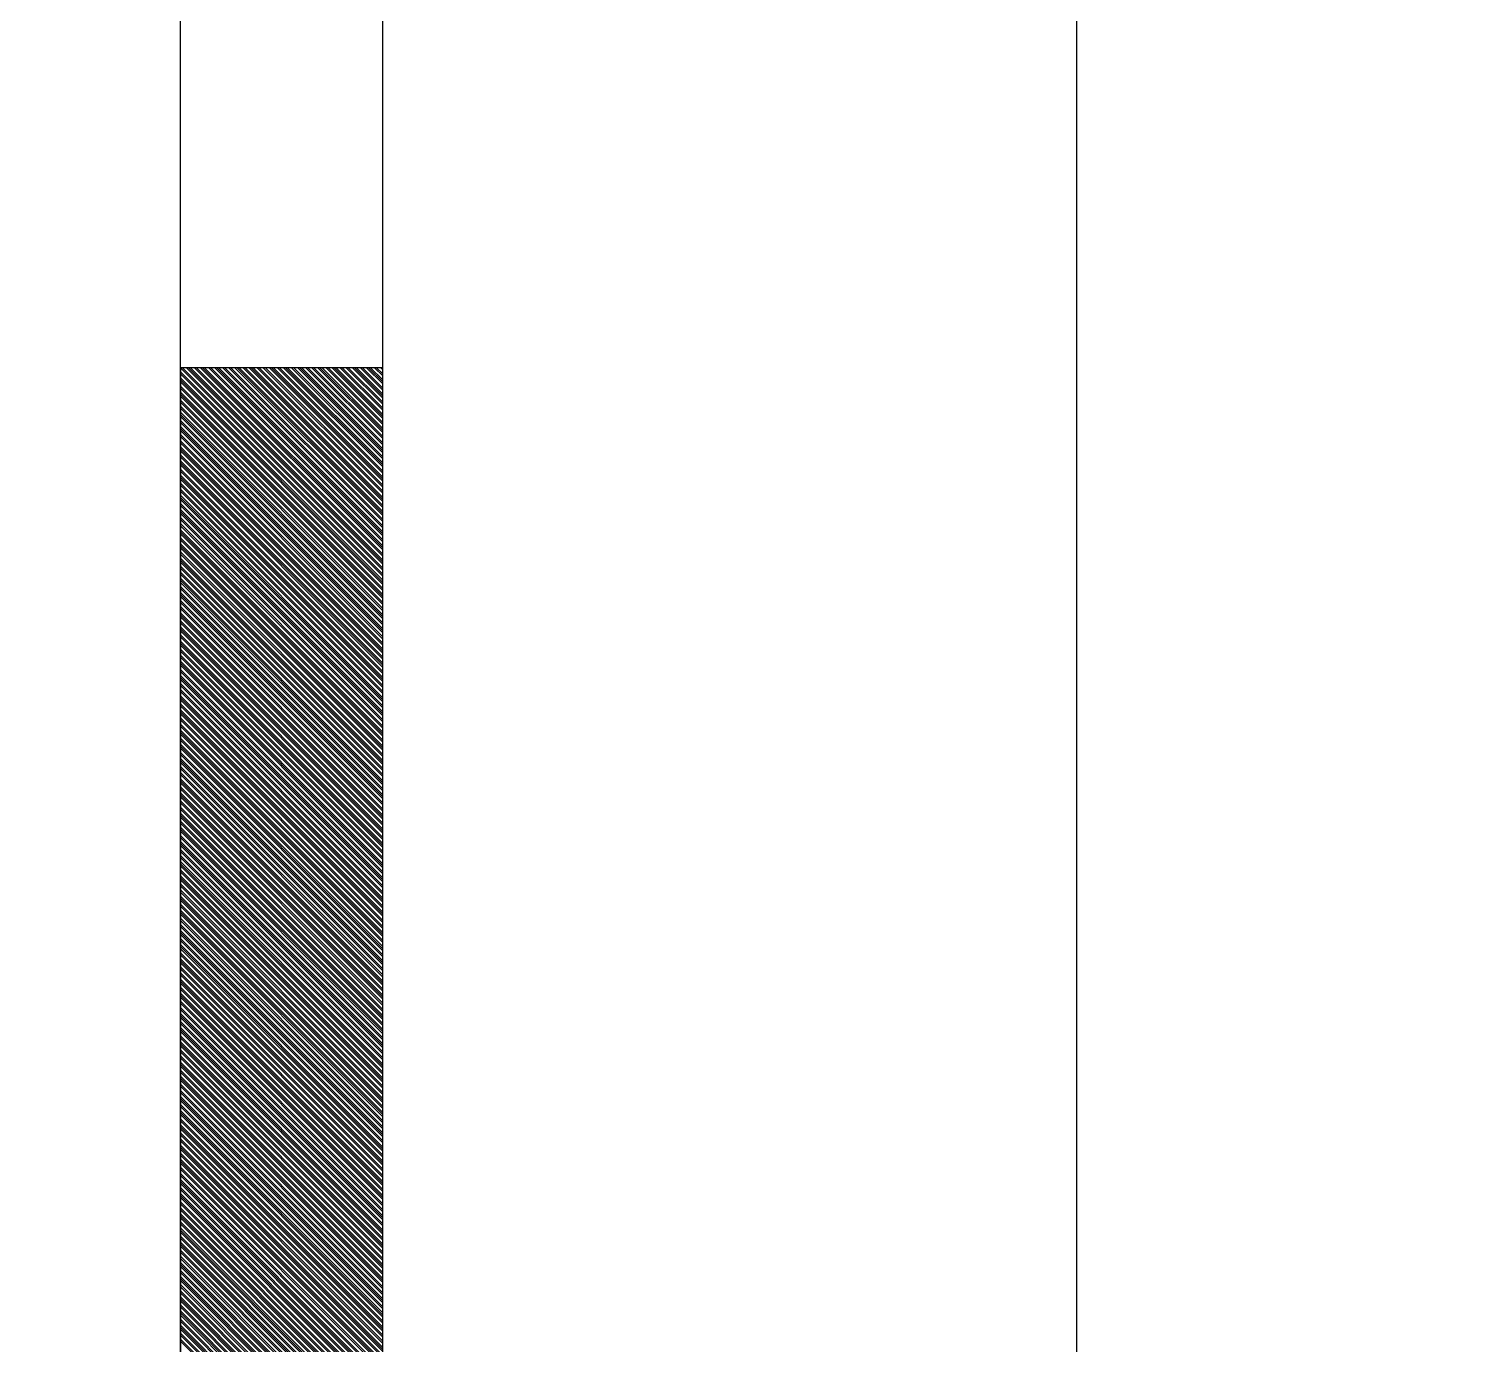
# Model space of a CAD drawing. Extents: x 730354 to 731930, y 4378581 to 4379608.
# Drawn here: x 730592.92 to 730599.99, y 4379496.19 to 4379502.69 of the extents above; entities that cross this region are included whole.
import ezdxf

# ---------------------------------------------------------------- set-up
doc = ezdxf.new("R2010")
doc.units = 0
doc.header["$MEASUREMENT"] = 0
doc.layers.get('0').update_dxf_attribs({"linetype": 'CONTINUOUS'})

msp = doc.modelspace()

# ---------------------------------------------------------------- linework, layer by layer
at = {"color": 7, "linetype": 'CONTINUOUS'}
for p, q in [((730593.67, 4379481.01), (730593.67, 4379581.01)), ((730593.67, 4379481.01), (730593.67, 4379581.01)), ((730594.67, 4379481.01), (730594.67, 4379581.01)), ((730594.67, 4379481.01), (730594.67, 4379581.01)), ((730594.67, 4379500.01), (730593.67, 4379501.01)), ((730594.67, 4379500.01), (730593.67, 4379501.01)), ((730594.67, 4379499.99), (730593.67, 4379500.99)), ((730594.67, 4379499.99), (730593.67, 4379500.99)), ((730594.67, 4379499.98), (730593.67, 4379500.98)), ((730594.67, 4379499.98), (730593.67, 4379500.98)), ((730594.67, 4379500.02), (730593.68, 4379501.01)), ((730594.67, 4379500.02), (730593.68, 4379501.01)), ((730594.67, 4379500.04), (730593.7, 4379501.01)), ((730594.67, 4379500.04), (730593.7, 4379501.01)), ((730594.67, 4379500.05), (730593.71, 4379501.01)), ((730594.67, 4379500.05), (730593.71, 4379501.01)), ((730594.67, 4379500.06), (730593.72, 4379501.01)), ((730594.67, 4379500.06), (730593.72, 4379501.01)), ((730594.67, 4379500.08), (730593.74, 4379501.01)), ((730594.67, 4379500.08), (730593.74, 4379501.01)), ((730594.67, 4379500.09), (730593.75, 4379501.01)), ((730594.67, 4379500.09), (730593.75, 4379501.01)), ((730594.67, 4379500.11), (730593.77, 4379501.01)), ((730594.67, 4379500.11), (730593.77, 4379501.01)), ((730594.67, 4379500.12), (730593.78, 4379501.01)), ((730594.67, 4379500.12), (730593.78, 4379501.01)), ((730594.67, 4379500.13), (730593.79, 4379501.01)), ((730594.67, 4379500.13), (730593.79, 4379501.01)), ((730594.67, 4379500.15), (730593.81, 4379501.01)), ((730594.67, 4379500.15), (730593.81, 4379501.01)), ((730594.67, 4379500.16), (730593.82, 4379501.01)), ((730594.67, 4379500.16), (730593.82, 4379501.01)), ((730594.67, 4379500.18), (730593.84, 4379501.01)), ((730594.67, 4379500.18), (730593.84, 4379501.01)), ((730594.67, 4379500.19), (730593.85, 4379501.01)), ((730594.67, 4379500.19), (730593.85, 4379501.01)), ((730594.67, 4379500.2), (730593.86, 4379501.01)), ((730594.67, 4379500.2), (730593.86, 4379501.01)), ((730594.67, 4379500.22), (730593.88, 4379501.01)), ((730594.67, 4379500.22), (730593.88, 4379501.01)), ((730594.67, 4379500.23), (730593.89, 4379501.01)), ((730594.67, 4379500.23), (730593.89, 4379501.01)), ((730594.67, 4379500.25), (730593.91, 4379501.01)), ((730594.67, 4379500.25), (730593.91, 4379501.01)), ((730594.67, 4379500.26), (730593.92, 4379501.01)), ((730594.67, 4379500.26), (730593.92, 4379501.01)), ((730594.67, 4379500.28), (730593.94, 4379501.01)), ((730594.67, 4379500.28), (730593.94, 4379501.01)), ((730594.67, 4379500.29), (730593.95, 4379501.01)), ((730594.67, 4379500.29), (730593.95, 4379501.01)), ((730594.67, 4379500.3), (730593.96, 4379501.01)), ((730594.67, 4379500.3), (730593.96, 4379501.01)), ((730594.67, 4379500.32), (730593.98, 4379501.01)), ((730594.67, 4379500.32), (730593.98, 4379501.01)), ((730594.67, 4379500.33), (730593.99, 4379501.01)), ((730594.67, 4379500.33), (730593.99, 4379501.01)), ((730594.67, 4379500.35), (730594.01, 4379501.01)), ((730594.67, 4379500.35), (730594.01, 4379501.01)), ((730594.67, 4379500.36), (730594.02, 4379501.01)), ((730594.67, 4379500.36), (730594.02, 4379501.01)), ((730594.67, 4379500.37), (730594.03, 4379501.01)), ((730594.67, 4379500.37), (730594.03, 4379501.01)), ((730594.67, 4379500.39), (730594.05, 4379501.01)), ((730594.67, 4379500.39), (730594.05, 4379501.01)), ((730594.67, 4379500.4), (730594.06, 4379501.01)), ((730594.67, 4379500.4), (730594.06, 4379501.01)), ((730594.67, 4379500.42), (730594.08, 4379501.01)), ((730594.67, 4379500.42), (730594.08, 4379501.01)), ((730594.67, 4379500.43), (730594.09, 4379501.01)), ((730594.67, 4379500.43), (730594.09, 4379501.01)), ((730594.67, 4379500.45), (730594.11, 4379501.01)), ((730594.67, 4379500.45), (730594.11, 4379501.01)), ((730594.67, 4379500.46), (730594.12, 4379501.01)), ((730594.67, 4379500.46), (730594.12, 4379501.01)), ((730594.67, 4379500.47), (730594.13, 4379501.01)), ((730594.67, 4379500.47), (730594.13, 4379501.01)), ((730594.67, 4379500.49), (730594.15, 4379501.01)), ((730594.67, 4379500.49), (730594.15, 4379501.01)), ((730594.67, 4379500.5), (730594.16, 4379501.01)), ((730594.67, 4379500.5), (730594.16, 4379501.01)), ((730594.67, 4379500.52), (730594.18, 4379501.01)), ((730594.67, 4379500.52), (730594.18, 4379501.01)), ((730594.67, 4379500.53), (730594.19, 4379501.01)), ((730594.67, 4379500.53), (730594.19, 4379501.01)), ((730594.67, 4379500.54), (730594.2, 4379501.01)), ((730594.67, 4379500.54), (730594.2, 4379501.01)), ((730594.67, 4379500.56), (730594.22, 4379501.01)), ((730594.67, 4379500.56), (730594.22, 4379501.01)), ((730594.67, 4379500.57), (730594.23, 4379501.01)), ((730594.67, 4379500.57), (730594.23, 4379501.01)), ((730594.67, 4379500.59), (730594.25, 4379501.01)), ((730594.67, 4379500.59), (730594.25, 4379501.01)), ((730594.67, 4379500.6), (730594.26, 4379501.01)), ((730594.67, 4379500.6), (730594.26, 4379501.01)), ((730594.67, 4379500.61), (730594.27, 4379501.01)), ((730594.67, 4379500.61), (730594.27, 4379501.01)), ((730594.67, 4379500.63), (730594.29, 4379501.01)), ((730594.67, 4379500.63), (730594.29, 4379501.01)), ((730594.67, 4379500.64), (730594.3, 4379501.01)), ((730594.67, 4379500.64), (730594.3, 4379501.01)), ((730594.67, 4379500.66), (730594.32, 4379501.01)), ((730594.67, 4379500.66), (730594.32, 4379501.01)), ((730594.67, 4379500.67), (730594.33, 4379501.01)), ((730594.67, 4379500.67), (730594.33, 4379501.01)), ((730594.67, 4379500.69), (730594.35, 4379501.01)), ((730594.67, 4379500.69), (730594.35, 4379501.01)), ((730594.67, 4379500.7), (730594.36, 4379501.01)), ((730594.67, 4379500.7), (730594.36, 4379501.01)), ((730594.67, 4379500.71), (730594.37, 4379501.01)), ((730594.67, 4379500.71), (730594.37, 4379501.01)), ((730594.67, 4379500.73), (730594.39, 4379501.01)), ((730594.67, 4379500.73), (730594.39, 4379501.01)), ((730594.67, 4379500.74), (730594.4, 4379501.01)), ((730594.67, 4379500.74), (730594.4, 4379501.01)), ((730594.67, 4379500.76), (730594.42, 4379501.01)), ((730594.67, 4379500.76), (730594.42, 4379501.01)), ((730594.67, 4379500.77), (730594.43, 4379501.01)), ((730594.67, 4379500.77), (730594.43, 4379501.01)), ((730594.67, 4379500.78), (730594.44, 4379501.01)), ((730594.67, 4379500.78), (730594.44, 4379501.01)), ((730594.67, 4379500.8), (730594.46, 4379501.01)), ((730594.67, 4379500.8), (730594.46, 4379501.01)), ((730594.67, 4379500.81), (730594.47, 4379501.01)), ((730594.67, 4379500.81), (730594.47, 4379501.01)), ((730594.67, 4379500.83), (730594.49, 4379501.01)), ((730594.67, 4379500.83), (730594.49, 4379501.01)), ((730594.67, 4379500.84), (730594.5, 4379501.01)), ((730594.67, 4379500.84), (730594.5, 4379501.01)), ((730594.67, 4379500.86), (730594.52, 4379501.01)), ((730594.67, 4379500.86), (730594.52, 4379501.01)), ((730594.67, 4379500.87), (730594.53, 4379501.01)), ((730594.67, 4379500.87), (730594.53, 4379501.01)), ((730594.67, 4379500.88), (730594.54, 4379501.01)), ((730594.67, 4379500.88), (730594.54, 4379501.01)), ((730594.67, 4379500.9), (730594.56, 4379501.01)), ((730594.67, 4379500.9), (730594.56, 4379501.01)), ((730594.67, 4379500.91), (730594.57, 4379501.01)), ((730594.67, 4379500.91), (730594.57, 4379501.01)), ((730594.67, 4379500.93), (730594.59, 4379501.01)), ((730594.67, 4379500.93), (730594.59, 4379501.01)), ((730594.67, 4379500.94), (730594.6, 4379501.01)), ((730594.67, 4379500.94), (730594.6, 4379501.01)), ((730594.67, 4379500.95), (730594.61, 4379501.01)), ((730594.67, 4379500.95), (730594.61, 4379501.01)), ((730594.67, 4379500.97), (730594.63, 4379501.01)), ((730594.67, 4379500.97), (730594.63, 4379501.01)), ((730594.67, 4379500.98), (730594.64, 4379501.01)), ((730594.67, 4379500.98), (730594.64, 4379501.01)), ((730594.67, 4379501), (730594.66, 4379501.01)), ((730594.67, 4379501), (730594.66, 4379501.01)), ((730594.67, 4379499.96), (730593.67, 4379500.96)), ((730594.67, 4379499.96), (730593.67, 4379500.96)), ((730594.67, 4379499.95), (730593.67, 4379500.95)), ((730594.67, 4379499.95), (730593.67, 4379500.95)), ((730594.67, 4379499.94), (730593.67, 4379500.94)), ((730594.67, 4379499.94), (730593.67, 4379500.94)), ((730594.67, 4379499.92), (730593.67, 4379500.92)), ((730594.67, 4379499.92), (730593.67, 4379500.92)), ((730594.67, 4379499.91), (730593.67, 4379500.91)), ((730594.67, 4379499.91), (730593.67, 4379500.91)), ((730594.67, 4379499.89), (730593.67, 4379500.89)), ((730594.67, 4379499.89), (730593.67, 4379500.89)), ((730594.67, 4379499.88), (730593.67, 4379500.88)), ((730594.67, 4379499.88), (730593.67, 4379500.88)), ((730594.67, 4379499.87), (730593.67, 4379500.87)), ((730594.67, 4379499.87), (730593.67, 4379500.87)), ((730594.67, 4379499.85), (730593.67, 4379500.85)), ((730594.67, 4379499.85), (730593.67, 4379500.85)), ((730594.67, 4379499.84), (730593.67, 4379500.84)), ((730594.67, 4379499.84), (730593.67, 4379500.84)), ((730594.67, 4379499.82), (730593.67, 4379500.82)), ((730594.67, 4379499.82), (730593.67, 4379500.82)), ((730594.67, 4379499.81), (730593.67, 4379500.81)), ((730594.67, 4379499.81), (730593.67, 4379500.81)), ((730594.67, 4379499.79), (730593.67, 4379500.79)), ((730594.67, 4379499.79), (730593.67, 4379500.79)), ((730594.67, 4379499.78), (730593.67, 4379500.78)), ((730594.67, 4379499.78), (730593.67, 4379500.78)), ((730594.67, 4379499.77), (730593.67, 4379500.77)), ((730594.67, 4379499.77), (730593.67, 4379500.77)), ((730594.67, 4379499.75), (730593.67, 4379500.75)), ((730594.67, 4379499.75), (730593.67, 4379500.75)), ((730594.67, 4379499.74), (730593.67, 4379500.74)), ((730594.67, 4379499.74), (730593.67, 4379500.74)), ((730594.67, 4379499.72), (730593.67, 4379500.72)), ((730594.67, 4379499.72), (730593.67, 4379500.72)), ((730594.67, 4379499.71), (730593.67, 4379500.71)), ((730594.67, 4379499.71), (730593.67, 4379500.71)), ((730594.67, 4379499.7), (730593.67, 4379500.7)), ((730594.67, 4379499.7), (730593.67, 4379500.7)), ((730594.67, 4379499.68), (730593.67, 4379500.68)), ((730594.67, 4379499.68), (730593.67, 4379500.68)), ((730594.67, 4379499.67), (730593.67, 4379500.67)), ((730594.67, 4379499.67), (730593.67, 4379500.67)), ((730594.67, 4379499.65), (730593.67, 4379500.65)), ((730594.67, 4379499.65), (730593.67, 4379500.65)), ((730594.67, 4379499.64), (730593.67, 4379500.64)), ((730594.67, 4379499.64), (730593.67, 4379500.64)), ((730594.67, 4379499.62), (730593.67, 4379500.62)), ((730594.67, 4379499.62), (730593.67, 4379500.62)), ((730594.67, 4379499.61), (730593.67, 4379500.61)), ((730594.67, 4379499.61), (730593.67, 4379500.61)), ((730594.67, 4379499.6), (730593.67, 4379500.6)), ((730594.67, 4379499.6), (730593.67, 4379500.6)), ((730594.67, 4379499.58), (730593.67, 4379500.58)), ((730594.67, 4379499.58), (730593.67, 4379500.58)), ((730594.67, 4379499.57), (730593.67, 4379500.57)), ((730594.67, 4379499.57), (730593.67, 4379500.57)), ((730594.67, 4379499.55), (730593.67, 4379500.55)), ((730594.67, 4379499.55), (730593.67, 4379500.55)), ((730594.67, 4379499.54), (730593.67, 4379500.54)), ((730594.67, 4379499.54), (730593.67, 4379500.54)), ((730594.67, 4379499.53), (730593.67, 4379500.53)), ((730594.67, 4379499.53), (730593.67, 4379500.53)), ((730594.67, 4379499.51), (730593.67, 4379500.51)), ((730594.67, 4379499.51), (730593.67, 4379500.51)), ((730594.67, 4379499.5), (730593.67, 4379500.5)), ((730594.67, 4379499.5), (730593.67, 4379500.5)), ((730594.67, 4379499.48), (730593.67, 4379500.48)), ((730594.67, 4379499.48), (730593.67, 4379500.48)), ((730594.67, 4379499.47), (730593.67, 4379500.47)), ((730594.67, 4379499.47), (730593.67, 4379500.47)), ((730594.67, 4379499.46), (730593.67, 4379500.46)), ((730594.67, 4379499.46), (730593.67, 4379500.46)), ((730594.67, 4379499.44), (730593.67, 4379500.44)), ((730594.67, 4379499.44), (730593.67, 4379500.44)), ((730594.67, 4379499.43), (730593.67, 4379500.43)), ((730594.67, 4379499.43), (730593.67, 4379500.43)), ((730594.67, 4379499.41), (730593.67, 4379500.41)), ((730594.67, 4379499.41), (730593.67, 4379500.41)), ((730594.67, 4379499.4), (730593.67, 4379500.4)), ((730594.67, 4379499.4), (730593.67, 4379500.4)), ((730594.67, 4379499.38), (730593.67, 4379500.38)), ((730594.67, 4379499.38), (730593.67, 4379500.38)), ((730594.67, 4379499.37), (730593.67, 4379500.37)), ((730594.67, 4379499.37), (730593.67, 4379500.37)), ((730594.67, 4379499.36), (730593.67, 4379500.36)), ((730594.67, 4379499.36), (730593.67, 4379500.36)), ((730594.67, 4379499.34), (730593.67, 4379500.34)), ((730594.67, 4379499.34), (730593.67, 4379500.34)), ((730594.67, 4379499.33), (730593.67, 4379500.33)), ((730594.67, 4379499.33), (730593.67, 4379500.33)), ((730594.67, 4379499.31), (730593.67, 4379500.31)), ((730594.67, 4379499.31), (730593.67, 4379500.31)), ((730594.67, 4379499.3), (730593.67, 4379500.3)), ((730594.67, 4379499.3), (730593.67, 4379500.3)), ((730594.67, 4379499.29), (730593.67, 4379500.29)), ((730594.67, 4379499.29), (730593.67, 4379500.29)), ((730594.67, 4379499.27), (730593.67, 4379500.27)), ((730594.67, 4379499.27), (730593.67, 4379500.27)), ((730594.67, 4379499.26), (730593.67, 4379500.26)), ((730594.67, 4379499.26), (730593.67, 4379500.26)), ((730594.67, 4379499.24), (730593.67, 4379500.24)), ((730594.67, 4379499.24), (730593.67, 4379500.24)), ((730594.67, 4379499.23), (730593.67, 4379500.23)), ((730594.67, 4379499.23), (730593.67, 4379500.23)), ((730594.67, 4379499.21), (730593.67, 4379500.21)), ((730594.67, 4379499.21), (730593.67, 4379500.21)), ((730594.67, 4379499.2), (730593.67, 4379500.2)), ((730594.67, 4379499.2), (730593.67, 4379500.2)), ((730594.67, 4379499.19), (730593.67, 4379500.19)), ((730594.67, 4379499.19), (730593.67, 4379500.19)), ((730594.67, 4379499.17), (730593.67, 4379500.17)), ((730594.67, 4379499.17), (730593.67, 4379500.17)), ((730594.67, 4379499.16), (730593.67, 4379500.16)), ((730594.67, 4379499.16), (730593.67, 4379500.16)), ((730594.67, 4379499.14), (730593.67, 4379500.14)), ((730594.67, 4379499.14), (730593.67, 4379500.14)), ((730594.67, 4379499.13), (730593.67, 4379500.13)), ((730594.67, 4379499.13), (730593.67, 4379500.13)), ((730594.67, 4379499.12), (730593.67, 4379500.12)), ((730594.67, 4379499.12), (730593.67, 4379500.12)), ((730594.67, 4379499.1), (730593.67, 4379500.1)), ((730594.67, 4379499.1), (730593.67, 4379500.1)), ((730594.67, 4379499.09), (730593.67, 4379500.09)), ((730594.67, 4379499.09), (730593.67, 4379500.09)), ((730594.67, 4379499.07), (730593.67, 4379500.07)), ((730594.67, 4379499.07), (730593.67, 4379500.07)), ((730594.67, 4379499.06), (730593.67, 4379500.06)), ((730594.67, 4379499.06), (730593.67, 4379500.06)), ((730594.67, 4379499.05), (730593.67, 4379500.05)), ((730594.67, 4379499.05), (730593.67, 4379500.05)), ((730594.67, 4379499.03), (730593.67, 4379500.03)), ((730594.67, 4379499.03), (730593.67, 4379500.03)), ((730594.67, 4379499.02), (730593.67, 4379500.02)), ((730594.67, 4379499.02), (730593.67, 4379500.02)), ((730594.67, 4379499), (730593.67, 4379500)), ((730594.67, 4379499), (730593.67, 4379500)), ((730594.67, 4379498.99), (730593.67, 4379499.99)), ((730594.67, 4379498.99), (730593.67, 4379499.99)), ((730594.67, 4379498.97), (730593.67, 4379499.97)), ((730594.67, 4379498.97), (730593.67, 4379499.97)), ((730594.67, 4379498.96), (730593.67, 4379499.96)), ((730594.67, 4379498.96), (730593.67, 4379499.96)), ((730594.67, 4379498.95), (730593.67, 4379499.95)), ((730594.67, 4379498.95), (730593.67, 4379499.95)), ((730594.67, 4379498.93), (730593.67, 4379499.93)), ((730594.67, 4379498.93), (730593.67, 4379499.93)), ((730594.67, 4379498.92), (730593.67, 4379499.92)), ((730594.67, 4379498.92), (730593.67, 4379499.92)), ((730594.67, 4379498.9), (730593.67, 4379499.9)), ((730594.67, 4379498.9), (730593.67, 4379499.9)), ((730594.67, 4379498.89), (730593.67, 4379499.89)), ((730594.67, 4379498.89), (730593.67, 4379499.89)), ((730594.67, 4379498.88), (730593.67, 4379499.88)), ((730594.67, 4379498.88), (730593.67, 4379499.88)), ((730594.67, 4379498.86), (730593.67, 4379499.86)), ((730594.67, 4379498.86), (730593.67, 4379499.86)), ((730594.67, 4379498.85), (730593.67, 4379499.85)), ((730594.67, 4379498.85), (730593.67, 4379499.85)), ((730594.67, 4379498.83), (730593.67, 4379499.83)), ((730594.67, 4379498.83), (730593.67, 4379499.83)), ((730594.67, 4379498.82), (730593.67, 4379499.82)), ((730594.67, 4379498.82), (730593.67, 4379499.82)), ((730594.67, 4379498.8), (730593.67, 4379499.8)), ((730594.67, 4379498.8), (730593.67, 4379499.8)), ((730594.67, 4379498.79), (730593.67, 4379499.79)), ((730594.67, 4379498.79), (730593.67, 4379499.79)), ((730594.67, 4379498.78), (730593.67, 4379499.78)), ((730594.67, 4379498.78), (730593.67, 4379499.78)), ((730594.67, 4379498.76), (730593.67, 4379499.76)), ((730594.67, 4379498.76), (730593.67, 4379499.76)), ((730594.67, 4379498.75), (730593.67, 4379499.75)), ((730594.67, 4379498.75), (730593.67, 4379499.75)), ((730594.67, 4379498.73), (730593.67, 4379499.73)), ((730594.67, 4379498.73), (730593.67, 4379499.73)), ((730594.67, 4379498.72), (730593.67, 4379499.72)), ((730594.67, 4379498.72), (730593.67, 4379499.72)), ((730594.67, 4379498.71), (730593.67, 4379499.71)), ((730594.67, 4379498.71), (730593.67, 4379499.71)), ((730594.67, 4379498.69), (730593.67, 4379499.69)), ((730594.67, 4379498.69), (730593.67, 4379499.69)), ((730594.67, 4379498.68), (730593.67, 4379499.68)), ((730594.67, 4379498.68), (730593.67, 4379499.68)), ((730594.67, 4379498.66), (730593.67, 4379499.66)), ((730594.67, 4379498.66), (730593.67, 4379499.66)), ((730594.67, 4379498.65), (730593.67, 4379499.65)), ((730594.67, 4379498.65), (730593.67, 4379499.65)), ((730594.67, 4379498.64), (730593.67, 4379499.64)), ((730594.67, 4379498.64), (730593.67, 4379499.64)), ((730594.67, 4379498.62), (730593.67, 4379499.62)), ((730594.67, 4379498.62), (730593.67, 4379499.62)), ((730594.67, 4379498.61), (730593.67, 4379499.61)), ((730594.67, 4379498.61), (730593.67, 4379499.61)), ((730594.67, 4379498.59), (730593.67, 4379499.59)), ((730594.67, 4379498.59), (730593.67, 4379499.59)), ((730594.67, 4379498.58), (730593.67, 4379499.58)), ((730594.67, 4379498.58), (730593.67, 4379499.58)), ((730594.67, 4379498.56), (730593.67, 4379499.56)), ((730594.67, 4379498.56), (730593.67, 4379499.56)), ((730594.67, 4379498.55), (730593.67, 4379499.55)), ((730594.67, 4379498.55), (730593.67, 4379499.55)), ((730594.67, 4379498.54), (730593.67, 4379499.54)), ((730594.67, 4379498.54), (730593.67, 4379499.54)), ((730594.67, 4379498.52), (730593.67, 4379499.52)), ((730594.67, 4379498.52), (730593.67, 4379499.52)), ((730594.67, 4379498.51), (730593.67, 4379499.51)), ((730594.67, 4379498.51), (730593.67, 4379499.51)), ((730594.67, 4379498.49), (730593.67, 4379499.49)), ((730594.67, 4379498.49), (730593.67, 4379499.49)), ((730594.67, 4379498.48), (730593.67, 4379499.48)), ((730594.67, 4379498.48), (730593.67, 4379499.48)), ((730594.67, 4379498.47), (730593.67, 4379499.47)), ((730594.67, 4379498.47), (730593.67, 4379499.47)), ((730594.67, 4379498.45), (730593.67, 4379499.45)), ((730594.67, 4379498.45), (730593.67, 4379499.45)), ((730594.67, 4379498.44), (730593.67, 4379499.44)), ((730594.67, 4379498.44), (730593.67, 4379499.44)), ((730594.67, 4379498.42), (730593.67, 4379499.42)), ((730594.67, 4379498.42), (730593.67, 4379499.42)), ((730594.67, 4379498.41), (730593.67, 4379499.41)), ((730594.67, 4379498.41), (730593.67, 4379499.41)), ((730594.67, 4379498.39), (730593.67, 4379499.39)), ((730594.67, 4379498.39), (730593.67, 4379499.39)), ((730594.67, 4379498.38), (730593.67, 4379499.38)), ((730594.67, 4379498.38), (730593.67, 4379499.38)), ((730594.67, 4379498.37), (730593.67, 4379499.37)), ((730594.67, 4379498.37), (730593.67, 4379499.37)), ((730594.67, 4379498.35), (730593.67, 4379499.35)), ((730594.67, 4379498.35), (730593.67, 4379499.35)), ((730594.67, 4379498.34), (730593.67, 4379499.34)), ((730594.67, 4379498.34), (730593.67, 4379499.34)), ((730594.67, 4379498.32), (730593.67, 4379499.32)), ((730594.67, 4379498.32), (730593.67, 4379499.32)), ((730594.67, 4379498.31), (730593.67, 4379499.31)), ((730594.67, 4379498.31), (730593.67, 4379499.31)), ((730594.67, 4379498.3), (730593.67, 4379499.3)), ((730594.67, 4379498.3), (730593.67, 4379499.3)), ((730594.67, 4379498.28), (730593.67, 4379499.28)), ((730594.67, 4379498.28), (730593.67, 4379499.28)), ((730594.67, 4379498.27), (730593.67, 4379499.27)), ((730594.67, 4379498.27), (730593.67, 4379499.27)), ((730594.67, 4379498.25), (730593.67, 4379499.25)), ((730594.67, 4379498.25), (730593.67, 4379499.25)), ((730594.67, 4379498.24), (730593.67, 4379499.24)), ((730594.67, 4379498.24), (730593.67, 4379499.24)), ((730594.67, 4379498.22), (730593.67, 4379499.22)), ((730594.67, 4379498.22), (730593.67, 4379499.22)), ((730594.67, 4379498.21), (730593.67, 4379499.21)), ((730594.67, 4379498.21), (730593.67, 4379499.21)), ((730594.67, 4379498.2), (730593.67, 4379499.2)), ((730594.67, 4379498.2), (730593.67, 4379499.2)), ((730594.67, 4379498.18), (730593.67, 4379499.18)), ((730594.67, 4379498.18), (730593.67, 4379499.18)), ((730594.67, 4379498.17), (730593.67, 4379499.17)), ((730594.67, 4379498.17), (730593.67, 4379499.17)), ((730594.67, 4379498.15), (730593.67, 4379499.15)), ((730594.67, 4379498.15), (730593.67, 4379499.15)), ((730594.67, 4379498.14), (730593.67, 4379499.14)), ((730594.67, 4379498.14), (730593.67, 4379499.14)), ((730594.67, 4379498.13), (730593.67, 4379499.13)), ((730594.67, 4379498.13), (730593.67, 4379499.13)), ((730594.67, 4379498.11), (730593.67, 4379499.11)), ((730594.67, 4379498.11), (730593.67, 4379499.11)), ((730594.67, 4379498.1), (730593.67, 4379499.1)), ((730594.67, 4379498.1), (730593.67, 4379499.1)), ((730594.67, 4379498.08), (730593.67, 4379499.08)), ((730594.67, 4379498.08), (730593.67, 4379499.08)), ((730594.67, 4379498.07), (730593.67, 4379499.07)), ((730594.67, 4379498.07), (730593.67, 4379499.07)), ((730594.67, 4379498.06), (730593.67, 4379499.06)), ((730594.67, 4379498.06), (730593.67, 4379499.06)), ((730594.67, 4379498.04), (730593.67, 4379499.04)), ((730594.67, 4379498.04), (730593.67, 4379499.04)), ((730594.67, 4379498.03), (730593.67, 4379499.03)), ((730594.67, 4379498.03), (730593.67, 4379499.03)), ((730594.67, 4379498.01), (730593.67, 4379499.01)), ((730594.67, 4379498.01), (730593.67, 4379499.01)), ((730594.67, 4379498), (730593.67, 4379499)), ((730594.67, 4379498), (730593.67, 4379499)), ((730594.67, 4379497.98), (730593.67, 4379498.98)), ((730594.67, 4379497.98), (730593.67, 4379498.98)), ((730594.67, 4379497.97), (730593.67, 4379498.97)), ((730594.67, 4379497.97), (730593.67, 4379498.97)), ((730594.67, 4379497.96), (730593.67, 4379498.96)), ((730594.67, 4379497.96), (730593.67, 4379498.96)), ((730594.67, 4379497.94), (730593.67, 4379498.94)), ((730594.67, 4379497.94), (730593.67, 4379498.94)), ((730594.67, 4379497.93), (730593.67, 4379498.93)), ((730594.67, 4379497.93), (730593.67, 4379498.93)), ((730594.67, 4379497.91), (730593.67, 4379498.91)), ((730594.67, 4379497.91), (730593.67, 4379498.91)), ((730594.67, 4379497.9), (730593.67, 4379498.9)), ((730594.67, 4379497.9), (730593.67, 4379498.9)), ((730594.67, 4379497.89), (730593.67, 4379498.89)), ((730594.67, 4379497.89), (730593.67, 4379498.89)), ((730594.67, 4379497.87), (730593.67, 4379498.87)), ((730594.67, 4379497.87), (730593.67, 4379498.87)), ((730594.67, 4379497.86), (730593.67, 4379498.86)), ((730594.67, 4379497.86), (730593.67, 4379498.86)), ((730594.67, 4379497.84), (730593.67, 4379498.84)), ((730594.67, 4379497.84), (730593.67, 4379498.84)), ((730594.67, 4379497.83), (730593.67, 4379498.83)), ((730594.67, 4379497.83), (730593.67, 4379498.83)), ((730594.67, 4379497.81), (730593.67, 4379498.81)), ((730594.67, 4379497.81), (730593.67, 4379498.81)), ((730594.67, 4379497.8), (730593.67, 4379498.8)), ((730594.67, 4379497.8), (730593.67, 4379498.8)), ((730594.67, 4379497.79), (730593.67, 4379498.79)), ((730594.67, 4379497.79), (730593.67, 4379498.79)), ((730594.67, 4379497.77), (730593.67, 4379498.77)), ((730594.67, 4379497.77), (730593.67, 4379498.77)), ((730594.67, 4379497.76), (730593.67, 4379498.76)), ((730594.67, 4379497.76), (730593.67, 4379498.76)), ((730594.67, 4379497.74), (730593.67, 4379498.74)), ((730594.67, 4379497.74), (730593.67, 4379498.74)), ((730594.67, 4379497.73), (730593.67, 4379498.73)), ((730594.67, 4379497.73), (730593.67, 4379498.73)), ((730594.67, 4379497.72), (730593.67, 4379498.72)), ((730594.67, 4379497.72), (730593.67, 4379498.72)), ((730594.67, 4379497.7), (730593.67, 4379498.7)), ((730594.67, 4379497.7), (730593.67, 4379498.7)), ((730594.67, 4379497.69), (730593.67, 4379498.69)), ((730594.67, 4379497.69), (730593.67, 4379498.69)), ((730594.67, 4379497.67), (730593.67, 4379498.67)), ((730594.67, 4379497.67), (730593.67, 4379498.67)), ((730594.67, 4379497.66), (730593.67, 4379498.66)), ((730594.67, 4379497.66), (730593.67, 4379498.66)), ((730594.67, 4379497.65), (730593.67, 4379498.65)), ((730594.67, 4379497.65), (730593.67, 4379498.65)), ((730594.67, 4379497.63), (730593.67, 4379498.63)), ((730594.67, 4379497.63), (730593.67, 4379498.63)), ((730594.67, 4379497.62), (730593.67, 4379498.62)), ((730594.67, 4379497.62), (730593.67, 4379498.62)), ((730594.67, 4379497.6), (730593.67, 4379498.6)), ((730594.67, 4379497.6), (730593.67, 4379498.6)), ((730594.67, 4379497.59), (730593.67, 4379498.59)), ((730594.67, 4379497.59), (730593.67, 4379498.59)), ((730594.67, 4379497.57), (730593.67, 4379498.57)), ((730594.67, 4379497.57), (730593.67, 4379498.57)), ((730594.67, 4379497.56), (730593.67, 4379498.56)), ((730594.67, 4379497.56), (730593.67, 4379498.56)), ((730594.67, 4379497.55), (730593.67, 4379498.55)), ((730594.67, 4379497.55), (730593.67, 4379498.55)), ((730594.67, 4379497.53), (730593.67, 4379498.53)), ((730594.67, 4379497.53), (730593.67, 4379498.53)), ((730594.67, 4379497.52), (730593.67, 4379498.52)), ((730594.67, 4379497.52), (730593.67, 4379498.52)), ((730594.67, 4379497.5), (730593.67, 4379498.5)), ((730594.67, 4379497.5), (730593.67, 4379498.5)), ((730594.67, 4379497.49), (730593.67, 4379498.49)), ((730594.67, 4379497.49), (730593.67, 4379498.49)), ((730594.67, 4379497.48), (730593.67, 4379498.48)), ((730594.67, 4379497.48), (730593.67, 4379498.48)), ((730594.67, 4379497.46), (730593.67, 4379498.46)), ((730594.67, 4379497.46), (730593.67, 4379498.46)), ((730594.67, 4379497.45), (730593.67, 4379498.45)), ((730594.67, 4379497.45), (730593.67, 4379498.45)), ((730594.67, 4379497.43), (730593.67, 4379498.43)), ((730594.67, 4379497.43), (730593.67, 4379498.43)), ((730594.67, 4379497.42), (730593.67, 4379498.42)), ((730594.67, 4379497.42), (730593.67, 4379498.42)), ((730594.67, 4379497.4), (730593.67, 4379498.4)), ((730594.67, 4379497.4), (730593.67, 4379498.4)), ((730594.67, 4379497.39), (730593.67, 4379498.39)), ((730594.67, 4379497.39), (730593.67, 4379498.39)), ((730594.67, 4379497.38), (730593.67, 4379498.38)), ((730594.67, 4379497.38), (730593.67, 4379498.38)), ((730594.67, 4379497.36), (730593.67, 4379498.36)), ((730594.67, 4379497.36), (730593.67, 4379498.36)), ((730594.67, 4379497.35), (730593.67, 4379498.35)), ((730594.67, 4379497.35), (730593.67, 4379498.35)), ((730594.67, 4379497.33), (730593.67, 4379498.33)), ((730594.67, 4379497.33), (730593.67, 4379498.33)), ((730594.67, 4379497.32), (730593.67, 4379498.32)), ((730594.67, 4379497.32), (730593.67, 4379498.32)), ((730594.67, 4379497.31), (730593.67, 4379498.31)), ((730594.67, 4379497.31), (730593.67, 4379498.31)), ((730594.67, 4379497.29), (730593.67, 4379498.29)), ((730594.67, 4379497.29), (730593.67, 4379498.29)), ((730594.67, 4379497.28), (730593.67, 4379498.28)), ((730594.67, 4379497.28), (730593.67, 4379498.28)), ((730594.67, 4379497.26), (730593.67, 4379498.26)), ((730594.67, 4379497.26), (730593.67, 4379498.26)), ((730594.67, 4379497.25), (730593.67, 4379498.25)), ((730594.67, 4379497.25), (730593.67, 4379498.25)), ((730594.67, 4379497.23), (730593.67, 4379498.23)), ((730594.67, 4379497.23), (730593.67, 4379498.23)), ((730594.67, 4379497.22), (730593.67, 4379498.22)), ((730594.67, 4379497.22), (730593.67, 4379498.22)), ((730594.67, 4379497.21), (730593.67, 4379498.21)), ((730594.67, 4379497.21), (730593.67, 4379498.21)), ((730594.67, 4379497.19), (730593.67, 4379498.19)), ((730594.67, 4379497.19), (730593.67, 4379498.19)), ((730594.67, 4379497.18), (730593.67, 4379498.18)), ((730594.67, 4379497.18), (730593.67, 4379498.18)), ((730594.67, 4379497.16), (730593.67, 4379498.16)), ((730594.67, 4379497.16), (730593.67, 4379498.16)), ((730594.67, 4379497.15), (730593.67, 4379498.15)), ((730594.67, 4379497.15), (730593.67, 4379498.15)), ((730594.67, 4379497.14), (730593.67, 4379498.14)), ((730594.67, 4379497.14), (730593.67, 4379498.14)), ((730594.67, 4379497.12), (730593.67, 4379498.12)), ((730594.67, 4379497.12), (730593.67, 4379498.12)), ((730594.67, 4379497.11), (730593.67, 4379498.11)), ((730594.67, 4379497.11), (730593.67, 4379498.11)), ((730594.67, 4379497.09), (730593.67, 4379498.09)), ((730594.67, 4379497.09), (730593.67, 4379498.09)), ((730594.67, 4379497.08), (730593.67, 4379498.08)), ((730594.67, 4379497.08), (730593.67, 4379498.08)), ((730594.67, 4379497.07), (730593.67, 4379498.07)), ((730594.67, 4379497.07), (730593.67, 4379498.07)), ((730594.67, 4379497.05), (730593.67, 4379498.05)), ((730594.67, 4379497.05), (730593.67, 4379498.05)), ((730594.67, 4379497.04), (730593.67, 4379498.04)), ((730594.67, 4379497.04), (730593.67, 4379498.04)), ((730594.67, 4379497.02), (730593.67, 4379498.02)), ((730594.67, 4379497.02), (730593.67, 4379498.02)), ((730594.67, 4379497.01), (730593.67, 4379498.01)), ((730594.67, 4379497.01), (730593.67, 4379498.01)), ((730594.67, 4379496.99), (730593.67, 4379497.99)), ((730594.67, 4379496.99), (730593.67, 4379497.99)), ((730594.67, 4379496.98), (730593.67, 4379497.98)), ((730594.67, 4379496.98), (730593.67, 4379497.98)), ((730594.67, 4379496.97), (730593.67, 4379497.97)), ((730594.67, 4379496.97), (730593.67, 4379497.97)), ((730594.67, 4379496.95), (730593.67, 4379497.95)), ((730594.67, 4379496.95), (730593.67, 4379497.95)), ((730594.67, 4379496.94), (730593.67, 4379497.94)), ((730594.67, 4379496.94), (730593.67, 4379497.94)), ((730594.67, 4379496.92), (730593.67, 4379497.92)), ((730594.67, 4379496.92), (730593.67, 4379497.92)), ((730594.67, 4379496.91), (730593.67, 4379497.91)), ((730594.67, 4379496.91), (730593.67, 4379497.91)), ((730594.67, 4379496.9), (730593.67, 4379497.9)), ((730594.67, 4379496.9), (730593.67, 4379497.9)), ((730594.67, 4379496.88), (730593.67, 4379497.88)), ((730594.67, 4379496.88), (730593.67, 4379497.88)), ((730594.67, 4379496.87), (730593.67, 4379497.87)), ((730594.67, 4379496.87), (730593.67, 4379497.87)), ((730594.67, 4379496.85), (730593.67, 4379497.85)), ((730594.67, 4379496.85), (730593.67, 4379497.85)), ((730594.67, 4379496.84), (730593.67, 4379497.84)), ((730594.67, 4379496.84), (730593.67, 4379497.84)), ((730594.67, 4379496.82), (730593.67, 4379497.82)), ((730594.67, 4379496.82), (730593.67, 4379497.82)), ((730594.67, 4379496.81), (730593.67, 4379497.81)), ((730594.67, 4379496.81), (730593.67, 4379497.81)), ((730594.67, 4379496.8), (730593.67, 4379497.8)), ((730594.67, 4379496.8), (730593.67, 4379497.8)), ((730594.67, 4379496.78), (730593.67, 4379497.78)), ((730594.67, 4379496.78), (730593.67, 4379497.78)), ((730594.67, 4379496.77), (730593.67, 4379497.77)), ((730594.67, 4379496.77), (730593.67, 4379497.77)), ((730594.67, 4379496.75), (730593.67, 4379497.75)), ((730594.67, 4379496.75), (730593.67, 4379497.75)), ((730594.67, 4379496.74), (730593.67, 4379497.74)), ((730594.67, 4379496.74), (730593.67, 4379497.74)), ((730594.67, 4379496.73), (730593.67, 4379497.73)), ((730594.67, 4379496.73), (730593.67, 4379497.73)), ((730594.67, 4379496.71), (730593.67, 4379497.71)), ((730594.67, 4379496.71), (730593.67, 4379497.71)), ((730594.67, 4379496.7), (730593.67, 4379497.7)), ((730594.67, 4379496.7), (730593.67, 4379497.7)), ((730594.67, 4379496.68), (730593.67, 4379497.68)), ((730594.67, 4379496.68), (730593.67, 4379497.68)), ((730594.67, 4379496.67), (730593.67, 4379497.67)), ((730594.67, 4379496.67), (730593.67, 4379497.67)), ((730594.67, 4379496.66), (730593.67, 4379497.66)), ((730594.67, 4379496.66), (730593.67, 4379497.66)), ((730594.67, 4379496.64), (730593.67, 4379497.64)), ((730594.67, 4379496.64), (730593.67, 4379497.64)), ((730594.67, 4379496.63), (730593.67, 4379497.63)), ((730594.67, 4379496.63), (730593.67, 4379497.63)), ((730594.67, 4379496.61), (730593.67, 4379497.61)), ((730594.67, 4379496.61), (730593.67, 4379497.61)), ((730594.67, 4379496.6), (730593.67, 4379497.6)), ((730594.67, 4379496.6), (730593.67, 4379497.6)), ((730594.67, 4379496.58), (730593.67, 4379497.58)), ((730594.67, 4379496.58), (730593.67, 4379497.58)), ((730594.67, 4379496.57), (730593.67, 4379497.57)), ((730594.67, 4379496.57), (730593.67, 4379497.57)), ((730594.67, 4379496.56), (730593.67, 4379497.56)), ((730594.67, 4379496.56), (730593.67, 4379497.56)), ((730594.67, 4379496.54), (730593.67, 4379497.54)), ((730594.67, 4379496.54), (730593.67, 4379497.54)), ((730594.67, 4379496.53), (730593.67, 4379497.53)), ((730594.67, 4379496.53), (730593.67, 4379497.53)), ((730594.67, 4379496.51), (730593.67, 4379497.51)), ((730594.67, 4379496.51), (730593.67, 4379497.51)), ((730594.67, 4379496.5), (730593.67, 4379497.5)), ((730594.67, 4379496.5), (730593.67, 4379497.5)), ((730594.67, 4379496.49), (730593.67, 4379497.49)), ((730594.67, 4379496.49), (730593.67, 4379497.49)), ((730594.67, 4379496.47), (730593.67, 4379497.47)), ((730594.67, 4379496.47), (730593.67, 4379497.47)), ((730594.67, 4379496.46), (730593.67, 4379497.46)), ((730594.67, 4379496.46), (730593.67, 4379497.46)), ((730594.67, 4379496.44), (730593.67, 4379497.44)), ((730594.67, 4379496.44), (730593.67, 4379497.44)), ((730594.67, 4379496.43), (730593.67, 4379497.43)), ((730594.67, 4379496.43), (730593.67, 4379497.43)), ((730594.67, 4379496.41), (730593.67, 4379497.41)), ((730594.67, 4379496.41), (730593.67, 4379497.41)), ((730594.67, 4379496.4), (730593.67, 4379497.4)), ((730594.67, 4379496.4), (730593.67, 4379497.4)), ((730594.67, 4379496.39), (730593.67, 4379497.39)), ((730594.67, 4379496.39), (730593.67, 4379497.39)), ((730594.67, 4379496.37), (730593.67, 4379497.37)), ((730594.67, 4379496.37), (730593.67, 4379497.37)), ((730594.67, 4379496.36), (730593.67, 4379497.36)), ((730594.67, 4379496.36), (730593.67, 4379497.36)), ((730594.67, 4379496.34), (730593.67, 4379497.34)), ((730594.67, 4379496.34), (730593.67, 4379497.34)), ((730594.67, 4379496.33), (730593.67, 4379497.33)), ((730594.67, 4379496.33), (730593.67, 4379497.33)), ((730594.67, 4379496.32), (730593.67, 4379497.32)), ((730594.67, 4379496.32), (730593.67, 4379497.32)), ((730594.67, 4379496.3), (730593.67, 4379497.3)), ((730594.67, 4379496.3), (730593.67, 4379497.3)), ((730594.67, 4379496.29), (730593.67, 4379497.29)), ((730594.67, 4379496.29), (730593.67, 4379497.29)), ((730594.67, 4379496.27), (730593.67, 4379497.27)), ((730594.67, 4379496.27), (730593.67, 4379497.27)), ((730594.67, 4379496.26), (730593.67, 4379497.26)), ((730594.67, 4379496.26), (730593.67, 4379497.26)), ((730594.67, 4379496.25), (730593.67, 4379497.25)), ((730594.67, 4379496.25), (730593.67, 4379497.25)), ((730594.67, 4379496.23), (730593.67, 4379497.23)), ((730594.67, 4379496.23), (730593.67, 4379497.23)), ((730594.67, 4379496.22), (730593.67, 4379497.22)), ((730594.67, 4379496.22), (730593.67, 4379497.22)), ((730594.67, 4379496.2), (730593.67, 4379497.2)), ((730594.67, 4379496.2), (730593.67, 4379497.2)), ((730594.67, 4379496.19), (730593.67, 4379497.19)), ((730594.67, 4379496.19), (730593.67, 4379497.19)), ((730594.67, 4379496.17), (730593.67, 4379497.17)), ((730594.67, 4379496.17), (730593.67, 4379497.17)), ((730594.67, 4379496.16), (730593.67, 4379497.16)), ((730594.67, 4379496.16), (730593.67, 4379497.16)), ((730594.67, 4379496.15), (730593.67, 4379497.15)), ((730594.67, 4379496.15), (730593.67, 4379497.15)), ((730594.67, 4379496.13), (730593.67, 4379497.13)), ((730594.67, 4379496.13), (730593.67, 4379497.13)), ((730594.67, 4379496.12), (730593.67, 4379497.12)), ((730594.67, 4379496.12), (730593.67, 4379497.12)), ((730594.67, 4379496.1), (730593.67, 4379497.1)), ((730594.67, 4379496.1), (730593.67, 4379497.1)), ((730594.67, 4379496.09), (730593.67, 4379497.09)), ((730594.67, 4379496.09), (730593.67, 4379497.09)), ((730594.67, 4379496.08), (730593.67, 4379497.08)), ((730594.67, 4379496.08), (730593.67, 4379497.08)), ((730594.67, 4379496.06), (730593.67, 4379497.06)), ((730594.67, 4379496.06), (730593.67, 4379497.06)), ((730594.67, 4379496.05), (730593.67, 4379497.05)), ((730594.67, 4379496.05), (730593.67, 4379497.05)), ((730594.67, 4379496.03), (730593.67, 4379497.03)), ((730594.67, 4379496.03), (730593.67, 4379497.03)), ((730594.67, 4379496.02), (730593.67, 4379497.02)), ((730594.67, 4379496.02), (730593.67, 4379497.02)), ((730594.67, 4379496), (730593.67, 4379497)), ((730594.67, 4379496), (730593.67, 4379497)), ((730594.67, 4379495.99), (730593.67, 4379496.99)), ((730594.67, 4379495.99), (730593.67, 4379496.99)), ((730594.67, 4379495.98), (730593.67, 4379496.98)), ((730594.67, 4379495.98), (730593.67, 4379496.98)), ((730594.67, 4379495.96), (730593.67, 4379496.96)), ((730594.67, 4379495.96), (730593.67, 4379496.96)), ((730594.67, 4379495.95), (730593.67, 4379496.95)), ((730594.67, 4379495.95), (730593.67, 4379496.95)), ((730594.67, 4379495.93), (730593.67, 4379496.93)), ((730594.67, 4379495.93), (730593.67, 4379496.93)), ((730594.67, 4379495.92), (730593.67, 4379496.92)), ((730594.67, 4379495.92), (730593.67, 4379496.92)), ((730594.67, 4379495.91), (730593.67, 4379496.91)), ((730594.67, 4379495.91), (730593.67, 4379496.91)), ((730594.67, 4379495.89), (730593.67, 4379496.89)), ((730594.67, 4379495.89), (730593.67, 4379496.89)), ((730594.67, 4379495.88), (730593.67, 4379496.88)), ((730594.67, 4379495.88), (730593.67, 4379496.88)), ((730594.67, 4379495.86), (730593.67, 4379496.86)), ((730594.67, 4379495.86), (730593.67, 4379496.86)), ((730594.67, 4379495.85), (730593.67, 4379496.85)), ((730594.67, 4379495.85), (730593.67, 4379496.85)), ((730594.67, 4379495.83), (730593.67, 4379496.83)), ((730594.67, 4379495.83), (730593.67, 4379496.83)), ((730594.67, 4379495.82), (730593.67, 4379496.82)), ((730594.67, 4379495.82), (730593.67, 4379496.82)), ((730594.67, 4379495.81), (730593.67, 4379496.81)), ((730594.67, 4379495.81), (730593.67, 4379496.81)), ((730594.67, 4379495.79), (730593.67, 4379496.79)), ((730594.67, 4379495.79), (730593.67, 4379496.79)), ((730594.67, 4379495.78), (730593.67, 4379496.78)), ((730594.67, 4379495.78), (730593.67, 4379496.78)), ((730594.67, 4379495.76), (730593.67, 4379496.76)), ((730594.67, 4379495.76), (730593.67, 4379496.76)), ((730594.67, 4379495.75), (730593.67, 4379496.75)), ((730594.67, 4379495.75), (730593.67, 4379496.75)), ((730594.67, 4379495.74), (730593.67, 4379496.74)), ((730594.67, 4379495.74), (730593.67, 4379496.74)), ((730594.67, 4379495.72), (730593.67, 4379496.72)), ((730594.67, 4379495.72), (730593.67, 4379496.72)), ((730594.67, 4379495.71), (730593.67, 4379496.71)), ((730594.67, 4379495.71), (730593.67, 4379496.71)), ((730594.67, 4379495.69), (730593.67, 4379496.69)), ((730594.67, 4379495.69), (730593.67, 4379496.69)), ((730594.67, 4379495.68), (730593.67, 4379496.68)), ((730594.67, 4379495.68), (730593.67, 4379496.68)), ((730594.67, 4379495.67), (730593.67, 4379496.67)), ((730594.67, 4379495.67), (730593.67, 4379496.67)), ((730594.67, 4379495.65), (730593.67, 4379496.65)), ((730594.67, 4379495.65), (730593.67, 4379496.65)), ((730594.67, 4379495.64), (730593.67, 4379496.64)), ((730594.67, 4379495.64), (730593.67, 4379496.64)), ((730594.67, 4379495.62), (730593.67, 4379496.62)), ((730594.67, 4379495.62), (730593.67, 4379496.62)), ((730594.67, 4379495.61), (730593.67, 4379496.61)), ((730594.67, 4379495.61), (730593.67, 4379496.61)), ((730594.67, 4379495.59), (730593.67, 4379496.59)), ((730594.67, 4379495.59), (730593.67, 4379496.59)), ((730594.67, 4379495.58), (730593.67, 4379496.58)), ((730594.67, 4379495.58), (730593.67, 4379496.58)), ((730594.67, 4379495.57), (730593.67, 4379496.57)), ((730594.67, 4379495.57), (730593.67, 4379496.57)), ((730594.67, 4379495.55), (730593.67, 4379496.55)), ((730594.67, 4379495.55), (730593.67, 4379496.55)), ((730594.67, 4379495.54), (730593.67, 4379496.54)), ((730594.67, 4379495.54), (730593.67, 4379496.54)), ((730594.67, 4379495.52), (730593.67, 4379496.52)), ((730594.67, 4379495.52), (730593.67, 4379496.52)), ((730594.67, 4379495.51), (730593.67, 4379496.51)), ((730594.67, 4379495.51), (730593.67, 4379496.51)), ((730594.67, 4379495.5), (730593.67, 4379496.5)), ((730594.67, 4379495.5), (730593.67, 4379496.5)), ((730594.67, 4379495.48), (730593.67, 4379496.48)), ((730594.67, 4379495.48), (730593.67, 4379496.48)), ((730594.67, 4379495.47), (730593.67, 4379496.47)), ((730594.67, 4379495.47), (730593.67, 4379496.47)), ((730594.67, 4379495.45), (730593.67, 4379496.45)), ((730594.67, 4379495.45), (730593.67, 4379496.45)), ((730594.67, 4379495.44), (730593.67, 4379496.44)), ((730594.67, 4379495.44), (730593.67, 4379496.44)), ((730594.67, 4379495.42), (730593.67, 4379496.42)), ((730594.67, 4379495.42), (730593.67, 4379496.42)), ((730594.67, 4379495.41), (730593.67, 4379496.41)), ((730594.67, 4379495.41), (730593.67, 4379496.41)), ((730594.67, 4379495.4), (730593.67, 4379496.4)), ((730594.67, 4379495.4), (730593.67, 4379496.4)), ((730594.67, 4379495.38), (730593.67, 4379496.38)), ((730594.67, 4379495.38), (730593.67, 4379496.38)), ((730594.67, 4379495.37), (730593.67, 4379496.37)), ((730594.67, 4379495.37), (730593.67, 4379496.37)), ((730594.67, 4379495.35), (730593.67, 4379496.35)), ((730594.67, 4379495.35), (730593.67, 4379496.35)), ((730594.67, 4379495.34), (730593.67, 4379496.34)), ((730594.67, 4379495.34), (730593.67, 4379496.34)), ((730594.67, 4379495.33), (730593.67, 4379496.33)), ((730594.67, 4379495.33), (730593.67, 4379496.33)), ((730594.67, 4379495.31), (730593.67, 4379496.31)), ((730594.67, 4379495.31), (730593.67, 4379496.31)), ((730594.67, 4379495.3), (730593.67, 4379496.3)), ((730594.67, 4379495.3), (730593.67, 4379496.3)), ((730594.67, 4379495.28), (730593.67, 4379496.28)), ((730594.67, 4379495.28), (730593.67, 4379496.28)), ((730594.67, 4379495.27), (730593.67, 4379496.27)), ((730594.67, 4379495.27), (730593.67, 4379496.27)), ((730594.67, 4379495.26), (730593.67, 4379496.26)), ((730594.67, 4379495.26), (730593.67, 4379496.26)), ((730594.67, 4379495.24), (730593.67, 4379496.24)), ((730594.67, 4379495.24), (730593.67, 4379496.24)), ((730594.67, 4379495.23), (730593.67, 4379496.23)), ((730594.67, 4379495.23), (730593.67, 4379496.23)), ((730594.67, 4379495.21), (730593.67, 4379496.21)), ((730594.67, 4379495.21), (730593.67, 4379496.21)), ((730594.67, 4379495.2), (730593.67, 4379496.2)), ((730594.67, 4379495.2), (730593.67, 4379496.2))]:
    msp.add_line(p, q, dxfattribs=at)
msp.add_lwpolyline([(730594.67, 4379491.01), (730594.67, 4379501.01), (730593.67, 4379501.01), (730593.67, 4379491.01)], close=True, dxfattribs=at)
msp.add_lwpolyline([(730594.67, 4379491.01), (730594.67, 4379501.01), (730593.67, 4379501.01), (730593.67, 4379491.01)], close=True, dxfattribs=at)

# ---------------------------------------------------------------- meshes
mesh = msp.add_polyface(dxfattribs=at)
corners = [(730354.5, 4378581), (730354.5, 4378581), (730354.5, 4378771.9618), (730662.5, 4378581), (730354.5, 4378946.4935), (730944, 4378581), (730354.5, 4379607.5), (730944, 4379242.0065), (730944, 4379607.5)]
mesh.append_faces([[corners[k] for k in face] for face in [(0, 1, 3, 2), (2, 3, 5, 4), (4, 5, 7, 6), (6, 7, 8, 8)]], dxfattribs={"vtx0": -1, "vtx2": -1, "color": 7})
mesh = msp.add_polyface(dxfattribs=at)
corners = [(730364.5, 4379421), (730364.5, 4379421), (730364.5, 4379595.2713), (730645.58, 4379421), (730364.5, 4379601.5), (730645.58, 4379427.2287), (730645.58, 4379601.5)]
mesh.append_faces([[corners[k] for k in face] for face in [(0, 1, 3, 2), (2, 3, 5, 4), (4, 5, 6, 6)]], dxfattribs={"vtx0": -1, "vtx2": -1, "color": 7})
mesh = msp.add_polyface(dxfattribs=at)
corners = [(730588.23, 4379428.19), (730588.23, 4379428.19), (730588.23, 4379434.3095), (730598.1, 4379428.19), (730588.23, 4379594.66), (730598.1, 4379588.5405), (730598.1, 4379594.66)]
mesh.append_faces([[corners[k] for k in face] for face in [(0, 1, 3, 2), (2, 3, 5, 4), (4, 5, 6, 6)]], dxfattribs={"vtx0": -1, "vtx2": -1, "color": 7})

doc.saveas('drawing.dxf')
